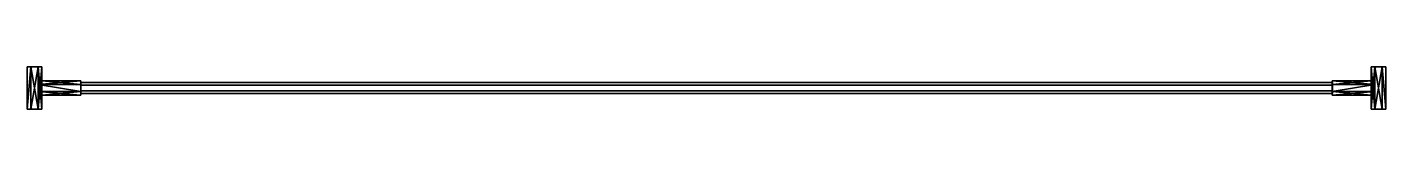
# Model space of a CAD drawing. Extents: x -479 to 479, y -13 to 17.
import ezdxf

# ---------------------------------------------------------------- set-up
doc = ezdxf.new("R2010")
doc.units = 0
doc.layers.get('0').update_dxf_attribs({"linetype": 'CONTINUOUS'})
doc.layers.add('BRANCO', color=6, linetype='CONTINUOUS')

# ---------------------------------------------------------------- blocks, each defined once
blk = doc.blocks.new('65464')
at = {"linetype": 'CONTINUOUS'}
for p, q in [((515.6305, 0, -6.9282), (515.6305, 2, -3.4641)), ((515.6305, 2, -3.4641), (515.6305, 0)), ((515.6305, 0), (515.6305, -4)), ((515.6305, -4, -6.9282), (515.6305, 0, -6.9282)), ((515.6305, -4), (515.6305, -6, -3.4641)), ((515.6305, -6, -3.4641), (515.6305, -4, -6.9282))]:
    blk.add_line(p, q, dxfattribs=at)
at = {"layer": 'BRANCO'}
for points in [[(542.7974, -16.9999, -3.4641), (545.3747, -16.9999, 1), (545.3747, 13, 1), (542.7974, -16.9999, -3.4641)], [(542.7974, -16.9999, -3.4641), (545.3747, 13, 1), (542.7974, 13, -3.4641), (542.7974, -16.9999, -3.4641)], [(542.7974, 13, -3.4641), (545.3747, 13, -7.9282), (545.3747, -16.9999, -7.9282), (542.7974, 13, -3.4641)], [(542.7974, 13, -3.4641), (545.3747, -16.9999, -7.9282), (542.7974, -16.9999, -3.4641), (542.7974, 13, -3.4641)], [(545.3747, 13, 1), (550.5295, 13, 1), (542.7974, 13, -3.4641), (545.3747, 13, 1)], [(542.7974, 13, -3.4641), (550.5295, 13, 1), (545.3747, 13, -7.9282), (542.7974, 13, -3.4641)], [(545.3747, 13, -7.9282), (542.7974, 13, -3.4641), (550.5295, 13, -7.9282), (545.3747, 13, -7.9282)], [(550.5295, 13, -7.9282), (542.7974, 13, -3.4641), (547.9521, 13, -3.4641), (550.5295, 13, -7.9282)], [(550.5295, 13, 1), (545.3747, 13, 1), (545.3747, -16.9999, 1), (550.5295, 13, 1)], [(550.5295, 13, 1), (545.3747, -16.9999, 1), (550.5295, -16.9999, 1), (550.5295, 13, 1)], [(545.3747, 13, -7.9282), (550.5295, 13, -7.9282), (550.5295, -16.9999, -7.9282), (545.3747, 13, -7.9282)], [(545.3747, 13, -7.9282), (550.5295, -16.9999, -7.9282), (545.3747, -16.9999, -7.9282), (545.3747, 13, -7.9282)], [(550.5295, 13, 1), (550.5295, 13, -7.9282), (545.3747, 13, 1), (550.5295, 13, 1)], [(553.1068, 13, -3.4641), (550.5295, 13, 1), (553.1068, -16.9999, -3.4641), (553.1068, 13, -3.4641)], [(553.1068, -16.9999, -3.4641), (550.5295, 13, 1), (550.5295, -16.9999, 1), (553.1068, -16.9999, -3.4641)], [(553.1068, -16.9999, -3.4641), (550.5295, -16.9999, -7.9282), (550.5295, 13, -7.9282), (553.1068, -16.9999, -3.4641)], [(553.1068, -16.9999, -3.4641), (550.5295, 13, -7.9282), (553.1068, 13, -3.4641), (553.1068, -16.9999, -3.4641)], [(553.1068, 13, -3.4641), (550.5295, 13, -7.9282), (550.5295, 13, 1), (553.1068, 13, -3.4641)], [(515.3747, 0.5774, 1), (545.3747, 0.5774, 1), (515.3747, 3.1547, -3.4641), (515.3747, 0.5774, 1)], [(515.3747, 3.1547, -3.4641), (545.3747, 0.5774, 1), (542.7974, 3.1547, -3.4641), (515.3747, 3.1547, -3.4641)], [(515.3747, 0.5774, -7.9282), (515.3747, 3.1547, -3.4641), (542.7974, 3.1547, -3.4641), (515.3747, 0.5774, -7.9282)], [(515.3747, 0.5774, -7.9282), (542.7974, 3.1547, -3.4641), (545.3747, 0.5774, -7.9282), (515.3747, 0.5774, -7.9282)], [(515.3747, 3.1547, -3.4641), (515.3747, 0.5774, -7.9282), (515.3747, 0.5774, 1), (515.3747, 3.1547, -3.4641)], [(515.3747, -4.5773, 1), (545.3747, -4.5773, 1), (545.3747, 0.5774, 1), (515.3747, -4.5773, 1)], [(515.3747, -4.5773, 1), (545.3747, 0.5774, 1), (515.3747, 0.5774, 1), (515.3747, -4.5773, 1)], [(515.3747, -4.5773, -7.9282), (515.3747, 0.5774, -7.9282), (545.3747, 0.5774, -7.9282), (515.3747, -4.5773, -7.9282)], [(515.3747, -4.5773, -7.9282), (545.3747, 0.5774, -7.9282), (545.3747, -4.5773, -7.9282), (515.3747, -4.5773, -7.9282)], [(515.3747, 0.5774, 1), (515.3747, 0.5774, -7.9282), (515.3747, -4.5773, 1), (515.3747, 0.5774, 1)], [(515.3747, -4.5773, 1), (515.3747, 0.5774, 1), (515.3747, -7.1547, -3.4641), (515.3747, -4.5773, 1)], [(515.3747, -7.1547, -3.4641), (515.3747, 0.5774, 1), (515.3747, -4.5773, -7.9282), (515.3747, -7.1547, -3.4641)], [(515.3747, -4.5773, -7.9282), (515.3747, -7.1547, -3.4641), (515.3747, 0.5774, -7.9282), (515.3747, -4.5773, -7.9282)], [(515.3747, 0.5774, -7.9282), (515.3747, -7.1547, -3.4641), (515.3747, -4.5773, 1), (515.3747, 0.5774, -7.9282)], [(515.3747, -7.1547, -3.4641), (515.3747, -4.5773, -7.9282), (542.7974, -7.1547, -3.4641), (515.3747, -7.1547, -3.4641)], [(542.7974, -7.1547, -3.4641), (515.3747, -4.5773, -7.9282), (545.3747, -4.5773, -7.9282), (542.7974, -7.1547, -3.4641)], [(515.3747, -4.5773, 1), (515.3747, -7.1547, -3.4641), (545.3747, -4.5773, 1), (515.3747, -4.5773, 1)], [(545.3747, -4.5773, 1), (515.3747, -7.1547, -3.4641), (542.7974, -7.1547, -3.4641), (545.3747, -4.5773, 1)], [(542.7974, -16.9999, -3.4641), (545.3747, -16.9999, -7.9282), (545.3747, -16.9999, 1), (542.7974, -16.9999, -3.4641)], [(545.3747, -16.9999, 1), (545.3747, -16.9999, -7.9282), (550.5295, -16.9999, 1), (545.3747, -16.9999, 1)], [(550.5295, -16.9999, 1), (545.3747, -16.9999, 1), (553.1068, -16.9999, -3.4641), (550.5295, -16.9999, 1)], [(553.1068, -16.9999, -3.4641), (545.3747, -16.9999, 1), (550.5295, -16.9999, -7.9282), (553.1068, -16.9999, -3.4641)], [(550.5295, -16.9999, -7.9282), (553.1068, -16.9999, -3.4641), (545.3747, -16.9999, -7.9282), (550.5295, -16.9999, -7.9282)], [(545.3747, -16.9999, -7.9282), (553.1068, -16.9999, -3.4641), (547.9521, -16.9999, -3.4641), (545.3747, -16.9999, -7.9282)]]:
    blk.add_3dface(points, dxfattribs=at)

msp = doc.modelspace()

# ---------------------------------------------------------------- linework, layer by layer
at = {"layer": 'BRANCO', "linetype": 'CONTINUOUS'}
for p, q in [((-441.27, 4, -6.93), (-441.27, 6, -3.46)), ((-441.27, 6, -3.46), (-441.27, 4, 0)), ((441.27, 6, -3.46), (-441.27, 6, -3.46)), ((-441.27, 4, 0), (-441.27, 0, 0)), ((-441.27, 0, -6.93), (-441.27, 4, -6.93)), ((-441.27, 4, 0), (441.27, 4, 0)), ((-441.27, 4, -6.93), (441.27, 4, -6.93)), ((-441.27, 0, 0), (-441.27, -2, -3.46)), ((-441.27, -2, -3.46), (-441.27, 0, -6.93)), ((-441.27, 0, 0), (441.27, 0, 0)), ((-441.27, 0, -6.93), (441.27, 0, -6.93)), ((-441.27, -2, -3.46), (441.27, -2, -3.46))]:
    msp.add_line(p, q, dxfattribs=at)
at = {"layer": 'BRANCO'}
for points in [[(-476.42, 17, 1), (-479, 17, -3.46), (-479, -13, -3.46), (-476.42, 17, 1)], [(-476.42, 17, 1), (-479, -13, -3.46), (-476.42, -13, 1), (-476.42, 17, 1)], [(-476.42, -13, -7.93), (-479, -13, -3.46), (-476.42, 17, -7.93), (-476.42, -13, -7.93)], [(-476.42, 17, -7.93), (-479, -13, -3.46), (-479, 17, -3.46), (-476.42, 17, -7.93)], [(-476.42, 17, 1), (-471.27, 17, 1), (-479, 17, -3.46), (-476.42, 17, 1)], [(-479, 17, -3.46), (-471.27, 17, 1), (-476.42, 17, -7.93), (-479, 17, -3.46)], [(-476.42, 17, -7.93), (-479, 17, -3.46), (-471.27, 17, -7.93), (-476.42, 17, -7.93)], [(-471.27, 17, -7.93), (-479, 17, -3.46), (-473.85, 17, -3.46), (-471.27, 17, -7.93)], [(-471.27, 17, 1), (-476.42, 17, 1), (-471.27, -13, 1), (-471.27, 17, 1)], [(-471.27, -13, 1), (-476.42, 17, 1), (-476.42, -13, 1), (-471.27, -13, 1)], [(-476.42, 17, -7.93), (-471.27, 17, -7.93), (-476.42, -13, -7.93), (-476.42, 17, -7.93)], [(-476.42, -13, -7.93), (-471.27, 17, -7.93), (-471.27, -13, -7.93), (-476.42, -13, -7.93)], [(-471.27, 17, 1), (-471.27, 17, -7.93), (-476.42, 17, 1), (-471.27, 17, 1)], [(-471.27, -13, 1), (-468.69, -13, -3.46), (-471.27, 17, 1), (-471.27, -13, 1)], [(-471.27, 17, 1), (-468.69, -13, -3.46), (-468.69, 17, -3.46), (-471.27, 17, 1)], [(-471.27, 17, -7.93), (-468.69, 17, -3.46), (-471.27, -13, -7.93), (-471.27, 17, -7.93)], [(-471.27, -13, -7.93), (-468.69, 17, -3.46), (-468.69, -13, -3.46), (-471.27, -13, -7.93)], [(-468.69, 17, -3.46), (-471.27, 17, -7.93), (-471.27, 17, 1), (-468.69, 17, -3.46)], [(-471.27, 4.58, 1), (-441.27, 4.58, 1), (-441.27, 7.15, -3.46), (-471.27, 4.58, 1)], [(-471.27, 4.58, 1), (-441.27, 7.15, -3.46), (-468.69, 7.15, -3.46), (-471.27, 4.58, 1)], [(-468.69, 7.15, -3.46), (-441.27, 4.58, -7.93), (-471.27, 4.58, -7.93), (-468.69, 7.15, -3.46)], [(-471.27, -0.58, 1), (-441.27, -0.58, 1), (-471.27, 4.58, 1), (-471.27, -0.58, 1)], [(-471.27, 4.58, 1), (-441.27, -0.58, 1), (-441.27, 4.58, 1), (-471.27, 4.58, 1)], [(-441.27, 4.58, -7.93), (-441.27, -0.58, -7.93), (-471.27, 4.58, -7.93), (-441.27, 4.58, -7.93)], [(-471.27, 4.58, -7.93), (-441.27, -0.58, -7.93), (-471.27, -0.58, -7.93), (-471.27, 4.58, -7.93)], [(-441.27, 7.15, -3.46), (-441.27, 4.58, -7.93), (-468.69, 7.15, -3.46), (-441.27, 7.15, -3.46)], [(-441.27, 4.58, 1), (-441.27, -0.58, 1), (-441.27, 7.15, -3.46), (-441.27, 4.58, 1)], [(-441.27, 7.15, -3.46), (-441.27, -0.58, 1), (-441.27, 4.58, -7.93), (-441.27, 7.15, -3.46)], [(-441.27, -0.58, 1), (-441.27, -0.58, -7.93), (-441.27, 4.58, 1), (-441.27, -0.58, 1)], [(-441.27, -0.58, -7.93), (-468.69, -3.15, -3.46), (-471.27, -0.58, -7.93), (-441.27, -0.58, -7.93)], [(-441.27, -3.15, -3.46), (-441.27, -0.58, 1), (-471.27, -0.58, 1), (-441.27, -3.15, -3.46)], [(-441.27, -3.15, -3.46), (-471.27, -0.58, 1), (-468.69, -3.15, -3.46), (-441.27, -3.15, -3.46)], [(-441.27, -0.58, -7.93), (-441.27, -3.15, -3.46), (-468.69, -3.15, -3.46), (-441.27, -0.58, -7.93)], [(-441.27, -3.15, -3.46), (-441.27, -0.58, -7.93), (-441.27, -0.58, 1), (-441.27, -3.15, -3.46)], [(-479, -13, -3.46), (-476.42, -13, -7.93), (-476.42, -13, 1), (-479, -13, -3.46)], [(-476.42, -13, 1), (-476.42, -13, -7.93), (-471.27, -13, 1), (-476.42, -13, 1)], [(-471.27, -13, 1), (-476.42, -13, 1), (-468.69, -13, -3.46), (-471.27, -13, 1)], [(-468.69, -13, -3.46), (-476.42, -13, 1), (-471.27, -13, -7.93), (-468.69, -13, -3.46)], [(-471.27, -13, -7.93), (-468.69, -13, -3.46), (-476.42, -13, -7.93), (-471.27, -13, -7.93)], [(-476.42, -13, -7.93), (-468.69, -13, -3.46), (-473.85, -13, -3.46), (-476.42, -13, -7.93)]]:
    msp.add_3dface(points, dxfattribs=at)
at = {"layer": 'BRANCO', "linetype": 'CONTINUOUS'}
for points in [[(441.27, 6, -3.46), (441.27, 4, 0), (-441.27, 4, 0), (-441.27, 6, -3.46)], [(441.27, 4, -6.93), (441.27, 6, -3.46), (-441.27, 6, -3.46), (-441.27, 4, -6.93)], [(441.27, 0, 0), (441.27, 4, 0), (-441.27, 4, 0), (-441.27, 0, 0)], [(441.27, 0, -6.93), (441.27, 4, -6.93), (-441.27, 4, -6.93), (-441.27, 0, -6.93)], [(-441.27, -2, -3.46), (-441.27, 0, 0), (441.27, 0, 0), (441.27, -2, -3.46)], [(-441.27, 0, -6.93), (-441.27, -2, -3.46), (441.27, -2, -3.46), (441.27, 0, -6.93)]]:
    msp.add_3dface(points, dxfattribs=at)

# ---------------------------------------------------------------- block references
msp.add_blockref('65464', (-74.36, 4, 0), dxfattribs=at)

doc.saveas('drawing.dxf')
